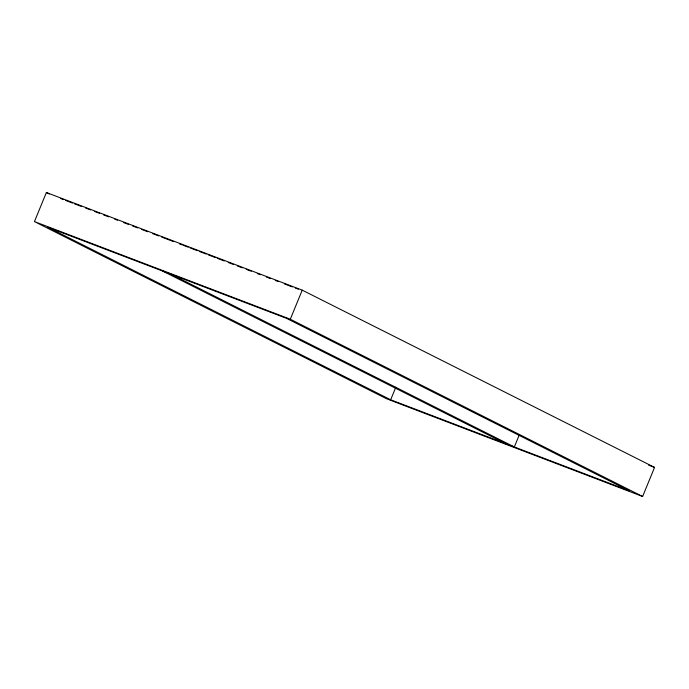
<?xml version="1.0" encoding="UTF-8"?>
<svg xmlns="http://www.w3.org/2000/svg" width="689" height="689" viewBox="0 0 689 689"><rect width="100%" height="100%" fill="white"/><g stroke="black" fill="none" stroke-linecap="round" stroke-linejoin="round"><path stroke-width="1.03" d="M34.45 221.591L46.378 192.515L302.23 290.147L654.55 467.409L642.622 496.485L386.77 398.853L34.45 221.591L290.302 319.222L642.622 496.485M290.302 319.222L302.23 290.147M390.672 399.784L47.601 227.172L286.4 318.292L629.47 490.904L390.672 399.784L395.839 387.184M519.11 435.336L514.339 446.972L171.268 274.36M60.529 198.475L63.534 199.621M65.533 200.387L72.543 203.066M74.55 203.823L81.552 206.502M85.557 208.026L90.569 209.938M94.574 211.471L99.578 213.375M103.583 214.908L108.586 216.82M114.589 219.111L117.595 220.256M123.607 222.547L128.61 224.459M132.615 225.983L137.619 227.895M141.624 229.42L147.635 231.719M152.639 233.623L158.642 235.914M161.648 237.068L173.662 241.65M179.398 243.837L182.24 244.922M183.188 245.284L188.2 247.196M190.198 247.962L197.209 250.632M199.207 251.399L206.218 254.069M208.224 254.835L215.226 257.514M217.233 258.272L224.244 260.95M228.248 262.475L233.252 264.387M237.257 265.911L242.261 267.823M246.266 269.356L251.27 271.259M257.281 273.559L260.278 274.704M266.29 276.995L270.295 278.52M275.299 280.432L278.304 281.577M284.307 283.868L292.317 286.925M295.323 288.071L298.328 289.216M648.53 465.118L654.55 467.409M46.378 192.515L49.255 193.962M162.742 271.104L505.812 443.716"/></g></svg>
